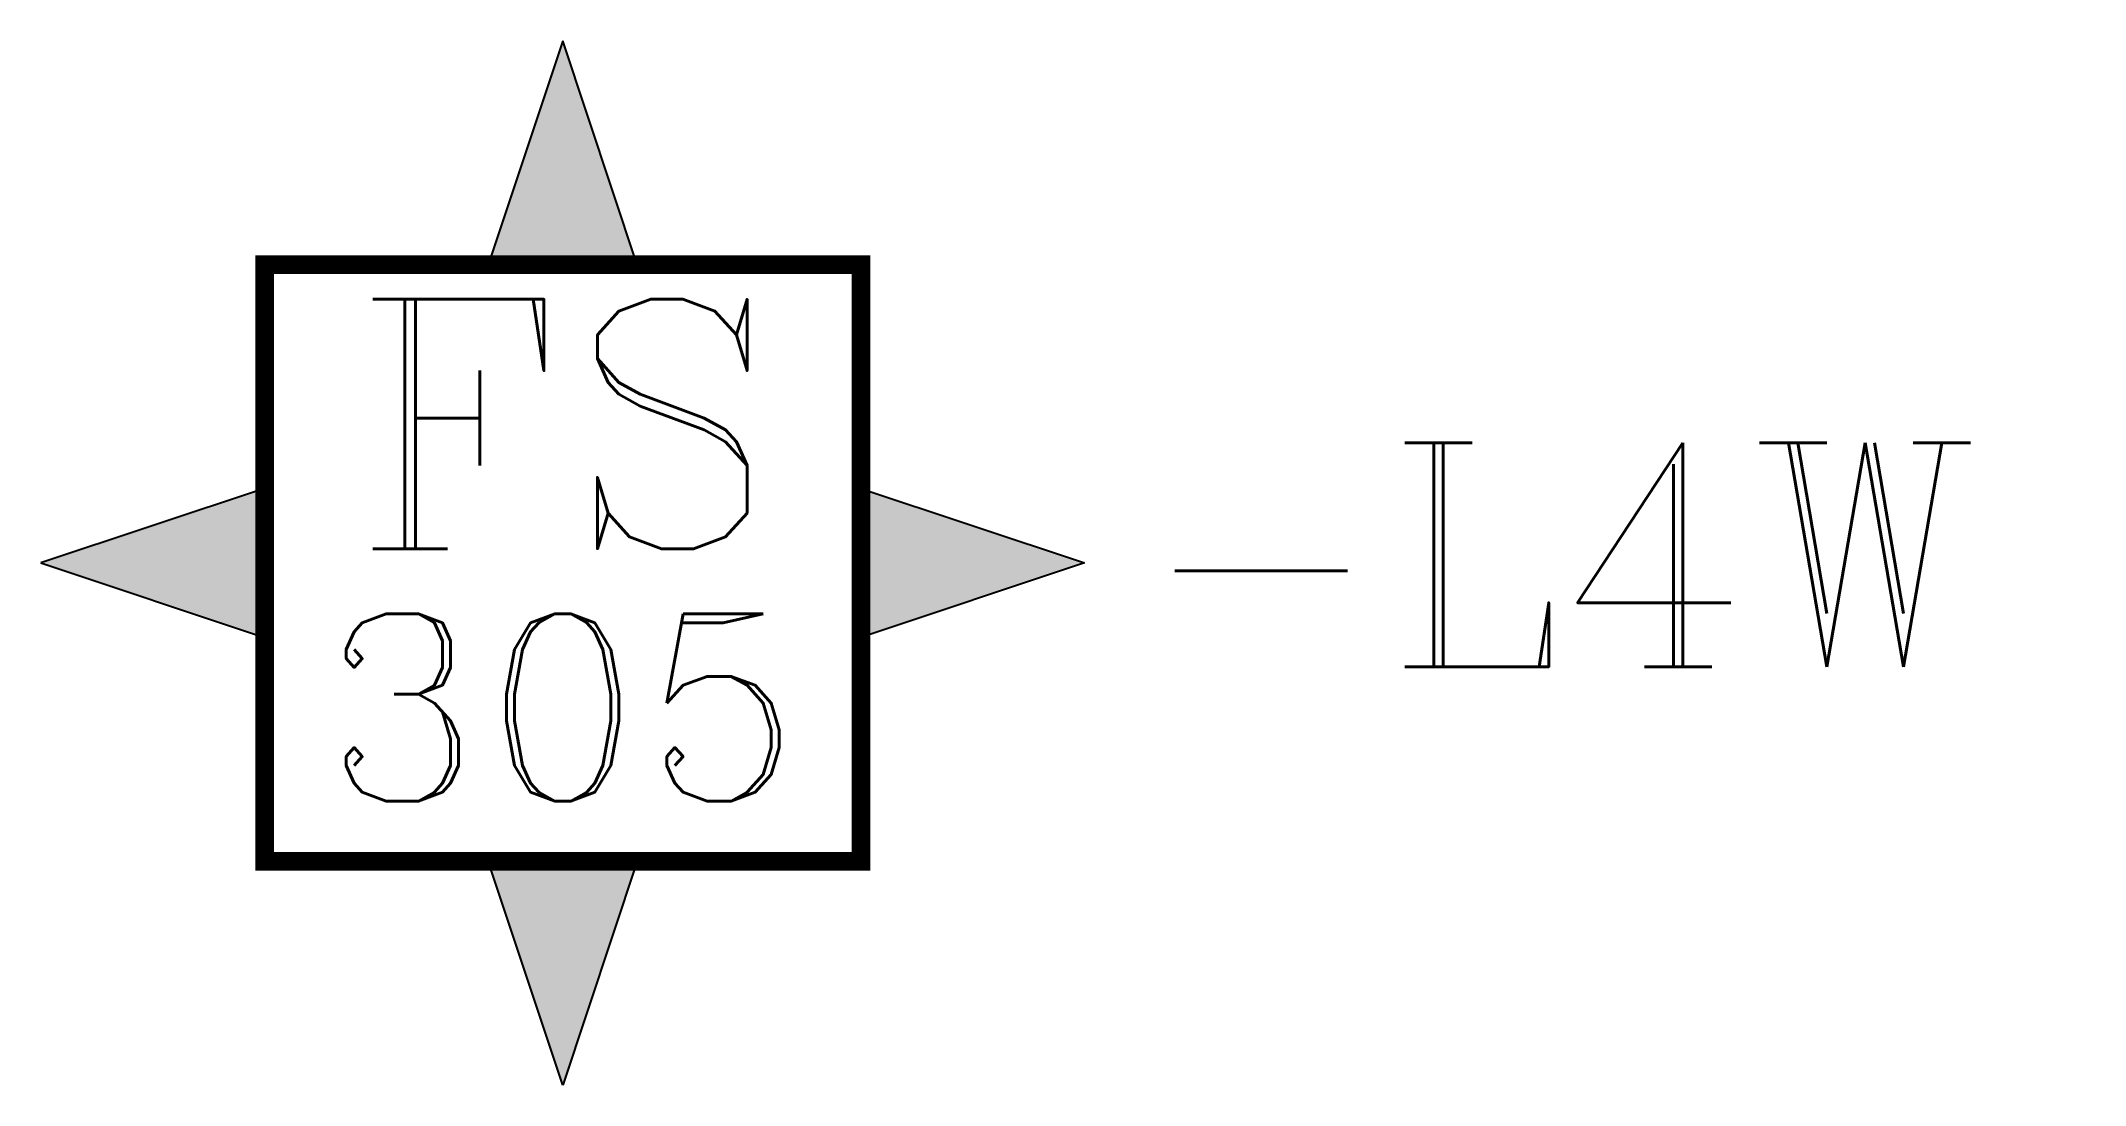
# Model space of a CAD drawing. Header units: inches. Extents: x -16.3 to 49.3, y -16.1 to 17.3.
import ezdxf
from ezdxf.enums import TextEntityAlignment as Align

# ---------------------------------------------------------------- set-up
doc = ezdxf.new("R2010")
doc.units = ezdxf.units.IN
doc.header["$LTSCALE"] = 48
doc.header["$MEASUREMENT"] = 0
doc.styles.add('FSL12-1', font='complex.shx')
doc.styles.add('ROMANC', font='COMPLEX.SHX')

msp = doc.modelspace()

# ---------------------------------------------------------------- wipeouts: each hides what was drawn before it
msp.add_wipeout([(-9.114, 10.159), (49.263, 10.159), (49.263, -8.964), (-9.114, -8.964)])

# ---------------------------------------------------------------- next in the draw order: texts
at = {"linetype": 'Continuous', "insert": (18.847, 4.444), "char_height": 7.1719, "width": 103.54395, "attachment_point": 1, "style": 'FSL12-1'}
msp.add_mtext('-L4W', dxfattribs=at)

# ---------------------------------------------------------------- next in the draw order: wipeouts: each hides what was drawn before it
msp.add_wipeout([(-9.114, 10.159), (10.009, 10.159), (10.009, -8.964), (-9.114, -8.964)])

# ---------------------------------------------------------------- next in the draw order: hatches: boundary and pattern name
for points in [[(0.447, 17.331), (-1.943, 10.159), (2.838, 10.159)], [(-16.286, 0.598), (-9.114, -1.793), (-9.114, 2.988)], [(17.181, 0.598), (10.009, -1.793), (10.009, 2.988)], [(0.447, -16.136), (-1.943, -8.964), (2.838, -8.964)]]:
    msp.add_hatch(color=256).paths.add_polyline_path(points)

# ---------------------------------------------------------------- next in the draw order: linework, layer by layer
for p, q in [((0.447, 17.331), (-1.943, 10.159)), ((2.838, 10.159), (0.447, 17.331)), ((-9.114, 2.988), (-16.286, 0.598)), ((10.009, 2.988), (17.181, 0.598)), ((-16.286, 0.598), (-9.114, -1.793)), ((17.181, 0.598), (10.009, -1.793)), ((0.447, -16.136), (-1.943, -8.964)), ((2.838, -8.964), (0.447, -16.136))]:
    msp.add_line(p, q)
at = {"const_width": 0.598}
msp.add_lwpolyline([(-9.114, -8.964), (10.009, -8.964), (10.009, 10.159), (-9.114, 10.159)], close=True, dxfattribs=at)

# ---------------------------------------------------------------- next in the draw order: texts
at = {"style": 'ROMANC'}
msp.add_text('FS', height=8, dxfattribs=at).set_placement((-6.329, 1.053))
msp.add_text('305', height=6, dxfattribs=at).set_placement((0.447, -7.035), align=Align.CENTER)

doc.saveas('drawing.dxf')
